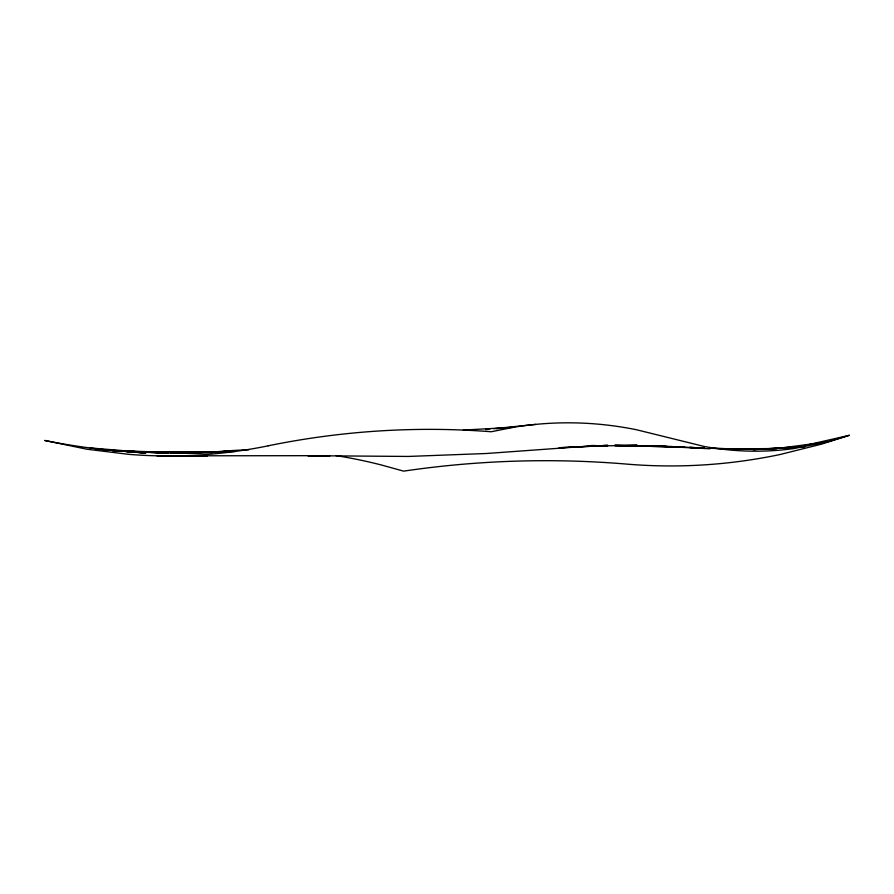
<?xml version="1.0" encoding="UTF-8"?>
<svg xmlns="http://www.w3.org/2000/svg" width="894" height="894" viewBox="0 0 894 894"><rect width="100%" height="100%" fill="white"/><g stroke="black" fill="none" stroke-linecap="round" stroke-linejoin="round"><path stroke-width="1.34" d="M803.415 445.793L849.3 435.311L821.653 444.106L780.093 454.51A865.47 675.071 -89.4 0 1 626.806 464.109A1590.404 1240.526 -89.4 0 0 403.619 471.138L381.056 464.902A1193.456 745.797 86.7 0 0 336.021 455.605M849.3 435.311L827.14 441.96L793.783 448.576A715.077 446.855 86.7 0 1 704.226 446.475L636.584 429.768A858.374 536.4 86.7 0 0 513.458 427.298L463.248 430.081M778.395 448.33L827.14 441.96M489.677 429.12L485.61 429.533L489.588 429.221M493.734 428.695L535.741 424.404M779.669 448.296L786.228 447.771M790.173 447.458L792.799 447.246M496.215 428.695L513.469 427.332L491.231 431.746A1310.973 1022.568 -89.4 0 0 268.267 445.782M757.296 449.324L792.576 447.145M779.836 448.33L804.913 446.821L754.704 449.436L710.428 448.296M753.34 449.637L758.917 449.369M761.71 449.235L777.042 448.497L726.766 448.989M607.842 445.536L559.007 447.738L607.92 445.514M190.5 452.811L229.568 451.146M777.042 448.497L754.704 449.436L709.802 448.24M191.886 452.811L207.229 452.219L170.922 452.878L212.794 452.52L138.548 452.252M235.133 451.492L162.496 452.655L117.695 450.811L145.688 453.079L95.267 449.045M207.229 452.219L138.637 452.23M614.815 445.424L637.154 445.212L586.889 446.24L486.526 453.493L408.39 456.443L307.771 455.683L330.143 455.661L156.886 455.828M614.502 445.435L684.569 447.19M603.059 445.469L607.138 445.447M615.295 445.402L681.966 447.179M591.09 445.536L595.281 445.525M603.651 445.491L607.842 445.48M179.258 455.951L207.184 456.108M614.681 445.547L659.56 446.207L709.937 448.788M651.324 445.659L704.36 448.095L689.71 447.436M690.012 447.425L700.896 447.883M684.391 447.201L669.807 446.531M653.995 445.771L667.17 446.397M117.695 450.811L168.072 453.325L112.13 450.453L190.433 453.135L140.101 452.018L89.679 447.916M224.025 451.269A1621.325 1013.159 86.7 0 1 197.965 452.845M145.767 452.766A1621.325 1013.159 86.7 0 1 139.542 452.476M130.826 451.962A1621.325 1013.159 86.7 0 1 127.082 451.705M120.858 451.224A1621.325 1013.159 86.7 0 1 44.7 440.463L86.863 449.213L128.915 454.364A809.886 631.712 -89.4 0 0 268.267 445.815M224.014 451.146A1193.456 745.797 86.7 0 1 248.834 449.816"/></g></svg>
